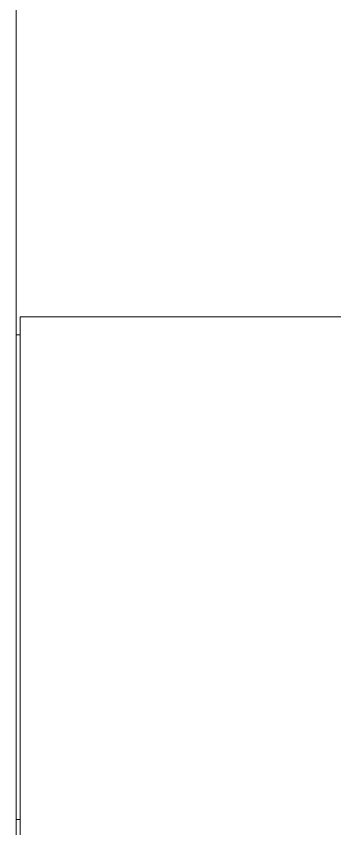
# Model space of a CAD drawing. Header units: millimetres. Extents: x 214 to 1190, y -192 to 1092.
# Drawn here: x 1042.9276 to 1042.9523, y 67.1152 to 67.1782 of the extents above; entities that cross this region are included whole.
import ezdxf

# ---------------------------------------------------------------- set-up
doc = ezdxf.new("R2010")
doc.units = ezdxf.units.MM
doc.layers.add('I-ARQ', color=8, linetype='Continuous', lineweight=0)

msp = doc.modelspace()

# ---------------------------------------------------------------- linework, layer by layer
at = {"layer": 'I-ARQ'}
msp.add_line((1042.927628, 67.819697), (1042.927628, 66.597373), dxfattribs=at)
at = {"layer": 'I-ARQ', "lineweight": 5}
for points in [[(1042.927941, 67.152414), (1042.927941, 67.152414), (1042.927941, 67.154885), (1042.927941, 67.154885)], [(1042.961652, 67.154885), (1042.961652, 67.154885), (1042.927941, 67.154885), (1042.927941, 67.154885)], [(1042.927628, 67.134697), (1042.927628, 67.134697), (1042.927628, 67.153483), (1042.927628, 67.153483)], [(1042.927628, 67.153483), (1042.927628, 67.153483), (1042.927941, 67.153483), (1042.927941, 67.153483)], [(1042.927941, 67.11451), (1042.927941, 67.11451), (1042.927941, 67.152414), (1042.927941, 67.152414)], [(1042.927628, 67.150438), (1042.927628, 67.150438), (1042.927628, 67.142175), (1042.927628, 67.142175)], [(1042.927628, 67.115913), (1042.927628, 67.115913), (1042.927628, 67.134697), (1042.927628, 67.134697)], [(1042.927628, 67.115913), (1042.927628, 67.115913), (1042.927941, 67.115913), (1042.927941, 67.115913)]]:
    msp.add_open_spline(points, degree=3, dxfattribs=at)
msp.add_open_spline([(1042.927628, 67.127222), (1042.927628, 67.12722), (1042.927628, 67.127221), (1042.927628, 67.127221), (1042.927628, 67.127221), (1042.927628, 67.127221), (1042.927628, 67.127221), (1042.927628, 67.127221), (1042.927628, 67.127221), (1042.927628, 67.127221), (1042.927628, 67.127221), (1042.927628, 67.127221), (1042.927628, 67.127221), (1042.927628, 67.127221), (1042.927628, 67.127221), (1042.927628, 67.127221), (1042.927628, 67.127221), (1042.927628, 67.127221), (1042.927628, 67.127221), (1042.927628, 67.127221), (1042.927628, 67.127221), (1042.927628, 67.127221), (1042.927628, 67.127221), (1042.927628, 67.127221), (1042.927628, 67.127221), (1042.927628, 67.127221), (1042.927628, 67.127222), (1042.927628, 67.127222), (1042.927628, 67.127222), (1042.927628, 67.127222), (1042.927628, 67.127222), (1042.927628, 67.127222), (1042.927628, 67.127222), (1042.927628, 67.127222), (1042.927628, 67.127222), (1042.927628, 67.127222)], degree=3, knots=[0, 0, 0, 0, 0.111111, 0.111111, 0.111111, 0.166667, 0.222222, 0.222222, 0.222222, 0.277778, 0.333333, 0.333333, 0.333333, 0.388889, 0.444444, 0.444444, 0.444444, 0.5, 0.555556, 0.555556, 0.555556, 0.611111, 0.666667, 0.666667, 0.666667, 0.722222, 0.777778, 0.777778, 0.777778, 0.833333, 0.888889, 0.888889, 0.888889, 0.944444, 1, 1, 1, 1], dxfattribs=at)

doc.saveas('drawing.dxf')
